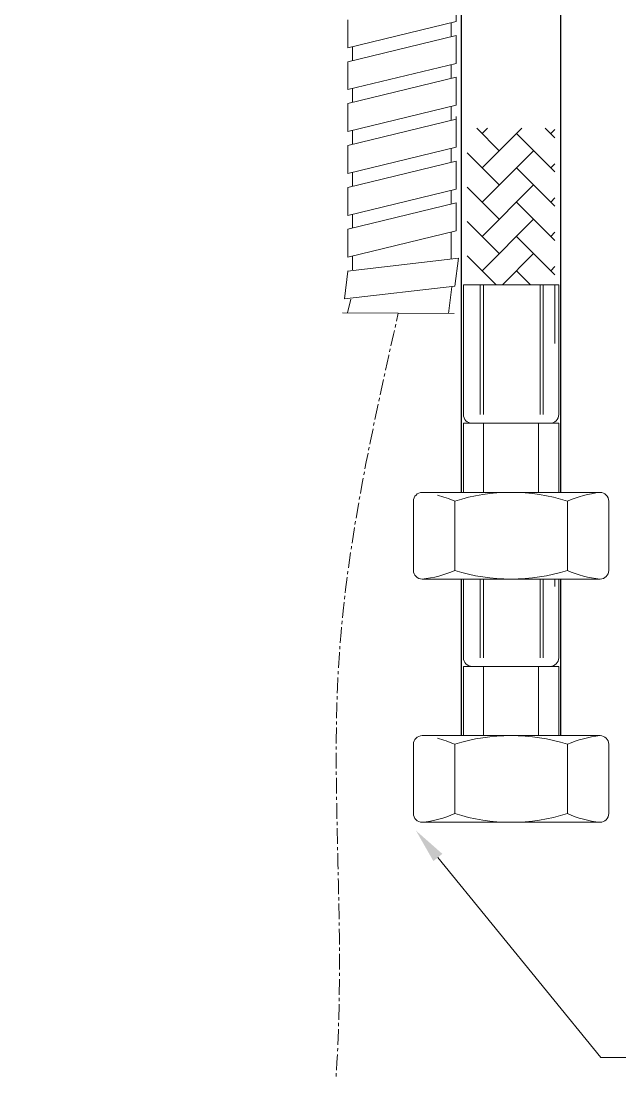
# Model space of a CAD drawing. Header units: inches. Extents: x 21126 to 21898, y -6726 to -5634.
# Drawn here: x 21710.1 to 21779.2, y -6573.3 to -6451.7 of the extents above; entities that cross this region are included whole.
import ezdxf

# ---------------------------------------------------------------- set-up
doc = ezdxf.new("R2010")
doc.units = ezdxf.units.IN
doc.header["$LTSCALE"] = 4.84
doc.header["$MEASUREMENT"] = 0
doc.linetypes.add('CENTER', pattern=[0.6, 0.375, -0.075, 0.075, -0.075])
doc.layers.get('0').update_dxf_attribs({"linetype": 'CONTINUOUS', "lineweight": 13})
doc.layers.add('DWG', color=7, linetype='CONTINUOUS')

msp = doc.modelspace()

# ---------------------------------------------------------------- linework, layer by layer
for p, q in [((21760.28, -6448.57), (21760.28, -6451.79)), ((21747.78, -6451.6), (21747.78, -6454.83)), ((21760.28, -6451.79), (21747.78, -6454.83)), ((21759.72, -6451.93), (21759.72, -6453.54)), ((21760.28, -6453.41), (21747.78, -6456.44)), ((21760.28, -6453.41), (21760.28, -6456.63)), ((21748.34, -6454.69), (21748.34, -6456.3)), ((21747.78, -6456.44), (21747.78, -6459.67)), ((21760.28, -6456.63), (21747.78, -6459.67)), ((21759.72, -6456.77), (21759.72, -6458.38)), ((21760.28, -6458.24), (21747.78, -6461.28)), ((21760.28, -6458.24), (21760.28, -6461.47)), ((21748.34, -6459.53), (21748.34, -6461.14)), ((21747.78, -6461.28), (21747.78, -6464.51)), ((21760.28, -6461.47), (21747.78, -6464.51)), ((21759.72, -6461.61), (21759.72, -6463.22)), ((21760.28, -6463.08), (21760.28, -6462.79)), ((21760.28, -6463.08), (21747.78, -6466.12)), ((21760.28, -6463.08), (21760.28, -6466.31)), ((21748.34, -6464.37), (21748.34, -6465.98)), ((21747.78, -6466.12), (21747.78, -6469.35)), ((21760.28, -6466.31), (21747.78, -6469.35)), ((21759.72, -6466.45), (21759.72, -6468.06)), ((21760.28, -6467.92), (21747.78, -6470.96)), ((21760.28, -6467.92), (21760.28, -6471.15)), ((21748.34, -6469.21), (21748.34, -6470.82)), ((21747.78, -6470.96), (21747.78, -6474.19)), ((21760.28, -6471.15), (21747.78, -6474.19)), ((21759.72, -6471.29), (21759.72, -6472.9)), ((21760.28, -6472.76), (21747.78, -6475.8)), ((21760.28, -6472.76), (21760.28, -6475.99)), ((21748.34, -6474.05), (21748.34, -6475.66)), ((21747.78, -6475.8), (21747.78, -6479.03)), ((21760.28, -6475.99), (21747.78, -6479.03)), ((21759.72, -6476.13), (21759.72, -6479.25)), ((21760.56, -6479.15), (21747.77, -6480.64)), ((21748.34, -6478.89), (21748.34, -6480.5)), ((21760.56, -6479.15), (21760.16, -6482.35)), ((21747.78, -6480.64), (21747.39, -6483.84)), ((21760.16, -6482.35), (21747.39, -6483.84)), ((21761.14, -6497.2), (21761.14, -6482.2)), ((21772.14, -6482.2), (21761.14, -6482.2)), ((21763.08, -6497.2), (21763.08, -6482.2)), ((21763.45, -6497.2), (21763.45, -6482.2)), ((21769.99, -6497.2), (21769.99, -6482.2)), ((21770.36, -6497.2), (21770.36, -6482.2)), ((21771.7, -6482.2), (21771.7, -6488.98)), ((21772.14, -6497.2), (21772.14, -6482.2)), ((21759.79, -6482.43), (21759.41, -6485.52)), ((21748.15, -6483.88), (21747.76, -6485.45)), ((21760.05, -6485.52), (21747.19, -6485.44)), ((21761.14, -6506.2), (21761.14, -6498.2)), ((21772.14, -6498.2), (21761.14, -6498.2)), ((21763.47, -6506.2), (21763.47, -6498.2)), ((21769.82, -6506.2), (21769.82, -6498.2)), ((21772.14, -6506.2), (21772.14, -6498.2)), ((21756.37, -6506.2), (21776.91, -6506.2)), ((21772.14, -6506.2), (21761.14, -6506.2)), ((21772.14, -6506.2), (21761.14, -6506.2)), ((21755.37, -6507.2), (21755.37, -6515.2)), ((21760.14, -6507.2), (21760.14, -6515.2)), ((21773.14, -6507.2), (21773.14, -6515.2)), ((21777.91, -6507.2), (21777.91, -6515.2)), ((21756.37, -6516.2), (21776.91, -6516.2)), ((21761.14, -6525.29), (21761.14, -6516.2)), ((21763.07, -6525.29), (21763.07, -6516.2)), ((21763.45, -6525.29), (21763.45, -6516.2)), ((21769.98, -6525.29), (21769.98, -6516.2)), ((21770.36, -6525.29), (21770.36, -6516.2)), ((21771.7, -6516.2), (21771.7, -6517.07)), ((21772.14, -6525.29), (21772.14, -6516.2)), ((21761.14, -6534.29), (21761.14, -6526.29)), ((21772.14, -6526.29), (21761.14, -6526.29)), ((21763.46, -6534.29), (21763.46, -6526.29)), ((21769.82, -6534.29), (21769.82, -6526.29)), ((21772.14, -6534.29), (21772.14, -6526.29)), ((21756.37, -6534.29), (21776.91, -6534.29)), ((21772.14, -6534.29), (21761.14, -6534.29)), ((21772.14, -6534.29), (21761.14, -6534.29)), ((21755.37, -6535.29), (21755.37, -6543.29)), ((21760.14, -6535.29), (21760.14, -6543.29)), ((21773.14, -6535.29), (21773.14, -6543.29)), ((21777.91, -6535.29), (21777.91, -6543.29)), ((21756.37, -6544.29), (21776.91, -6544.29))]:
    msp.add_line(p, q)
at = {"linetype": 'Continuous'}
for p, q in [((21765.28, -6466.72), (21762.67, -6464.11)), ((21763.3, -6464.74), (21763.93, -6464.11)), ((21763.3, -6468.7), (21767.89, -6464.11)), ((21771.7, -6465.22), (21770.59, -6464.11)), ((21771.7, -6469.18), (21767.26, -6464.74)), ((21771.22, -6464.74), (21771.7, -6464.26)), ((21765.28, -6470.68), (21761.58, -6466.98)), ((21763.3, -6472.66), (21769.24, -6466.72)), ((21771.7, -6473.14), (21767.26, -6468.7)), ((21771.22, -6468.7), (21771.7, -6468.22)), ((21765.28, -6474.64), (21761.58, -6470.94)), ((21763.3, -6476.62), (21769.24, -6470.68)), ((21771.22, -6472.66), (21771.7, -6472.18)), ((21771.7, -6477.1), (21767.26, -6472.66)), ((21765.28, -6478.6), (21761.58, -6474.9)), ((21763.3, -6480.58), (21769.24, -6474.64)), ((21771.22, -6476.62), (21771.7, -6476.14)), ((21771.7, -6481.06), (21767.26, -6476.62)), ((21765.64, -6482.2), (21769.24, -6478.6)), ((21764.92, -6482.2), (21761.58, -6478.86)), ((21768.88, -6482.2), (21767.26, -6480.58)), ((21771.22, -6480.58), (21771.7, -6480.1))]:
    msp.add_line(p, q, dxfattribs=at)
at = {"color": 0}
msp.add_lwpolyline([(21758.19, -6548.36), (21777.02, -6571.48), (21864.78, -6571.48)], dxfattribs=at)
for centre, radius, start, end in [((21762.14, -6497.2), 1, 180, 270), ((21771.14, -6497.2), 1, 270, 0), ((21756.37, -6507.2), 1, 90, 180), ((21755.06, -6518.74), 12.61, 66.2483, 75.936), ((21766.64, -6527.82), 21.63, 72.5082, 107.4918), ((21778.22, -6518.74), 12.61, 95.9497, 113.7517), ((21776.91, -6507.2), 1, 0, 90), ((21756.37, -6515.2), 1, 180, 270), ((21755.06, -6503.66), 12.61, 275.9497, 293.7517), ((21766.64, -6494.57), 21.63, 252.5081, 287.4919), ((21778.22, -6503.66), 12.61, 246.2483, 264.0503), ((21776.91, -6515.2), 1, 270, 0), ((21762.14, -6525.29), 1, 180, 270), ((21771.14, -6525.29), 1, 270, 0), ((21756.37, -6535.29), 1, 90, 180), ((21755.06, -6546.83), 12.61, 66.2483, 75.936), ((21766.64, -6555.91), 21.63, 72.5082, 107.4918), ((21778.22, -6546.83), 12.61, 95.9497, 113.7517), ((21776.91, -6535.29), 1, 0, 90), ((21756.37, -6543.29), 1, 180, 270), ((21755.06, -6531.75), 12.61, 275.9497, 293.7517), ((21766.64, -6522.66), 21.63, 252.5081, 287.4919), ((21778.22, -6531.75), 12.61, 246.2483, 264.0503), ((21776.91, -6543.29), 1, 270, 0)]:
    msp.add_arc(centre, radius, start, end)
at = {"color": 1, "linetype": 'CENTER'}
msp.add_spline([(21664.41, -6573.25), (21672.47, -6607.53), (21696.26, -6624.87), (21733.06, -6611.23), (21746.81, -6557.48), (21746.81, -6524.77), (21753.62, -6485.48)], degree=3, dxfattribs=at)
at = {"color": 0}
msp.add_solid([(21757.67, -6548.78), (21755.66, -6545.26), (21758.7, -6547.94)], dxfattribs=at)
at = {"layer": 'DWG'}
for p, q in [((21772.39, -6506.14), (21772.39, -6301.03)), ((21760.89, -6390.83), (21760.89, -6506.14)), ((21760.89, -6516.2), (21760.89, -6534.23)), ((21772.39, -6534.23), (21772.39, -6516.2))]:
    msp.add_line(p, q, dxfattribs=at)

doc.saveas('drawing.dxf')
